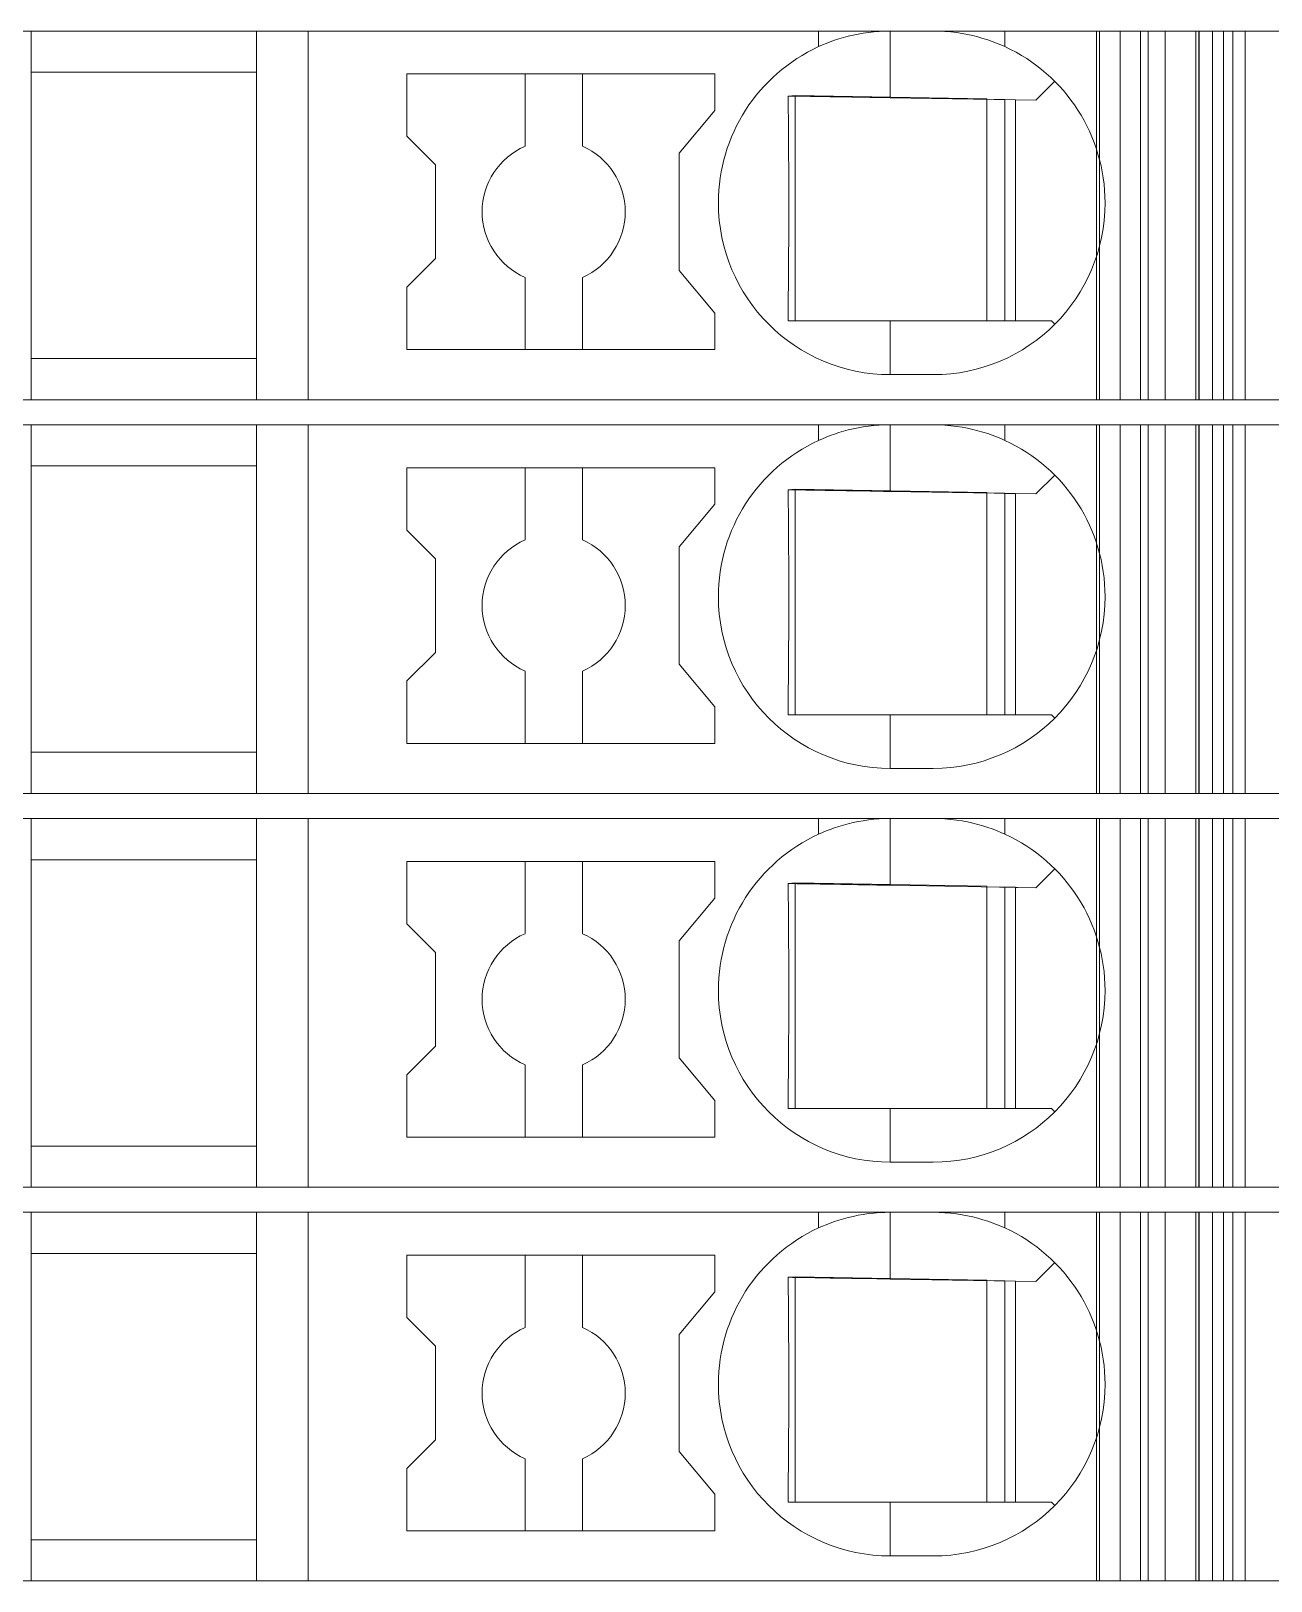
# Model space of a CAD drawing. Header units: millimetres. Extents: x 0 to 1680, y 0 to 1188.
# Drawn here: x 909.05 to 926.37, y 325.35 to 347 of the extents above; entities that cross this region are included whole.
import ezdxf
from ezdxf.enums import TextEntityAlignment as Align

# ---------------------------------------------------------------- set-up
doc = ezdxf.new("R2010")
doc.units = ezdxf.units.MM
for name, color, linetype, lineweight in [('EPLAN309', 5, 'Continuous', 5), ('EPLAN493', 5, 'Continuous', 5), ('MAIN-1', 7, 'Continuous', 5), ('MAIN-2', 7, 'Continuous', 5)]:
    doc.layers.add(name, color=color, linetype=linetype, lineweight=lineweight)
doc.styles.add('Tahoma', font='')
doc.styles.get('Tahoma').set_extended_font_data('Tahoma')

# ---------------------------------------------------------------- blocks, each defined once
blk = doc.blocks.new('EPLSYM_LibrarySPECIAL_Symbol12_Variant0_Placement8_25')
at = {"layer": 'EPLAN309', "lineweight": 13, "ltscale": 16}
blk.add_lwpolyline([(0, -5.15), (68.15, -5.15), (68.15, 0), (0, 0)], close=True, dxfattribs=at)
at = {"layer": 'EPLAN493', "color": 5, "style": 'Tahoma'}
blk.add_attdef('17_20450', text='', height=2.3478, dxfattribs=at).set_placement((0, -21.83478), align=Align.MIDDLE_RIGHT)
blk = doc.blocks.new('EPLSYM_LibrarySPECIAL_Symbol12_Variant0_Placement8_26')
at = {"layer": 'EPLAN309', "lineweight": 13, "ltscale": 16}
blk.add_lwpolyline([(0, -5.15), (68.15, -5.15), (68.15, 0), (0, 0)], close=True, dxfattribs=at)
at = {"layer": 'EPLAN493', "color": 5, "style": 'Tahoma'}
blk.add_attdef('17_20450', text='', height=2.3478, dxfattribs=at).set_placement((0, -21.83478), align=Align.MIDDLE_RIGHT)
blk = doc.blocks.new('EPLSYM_LibrarySPECIAL_Symbol12_Variant0_Placement8_27')
at = {"layer": 'EPLAN309', "lineweight": 13, "ltscale": 16}
blk.add_lwpolyline([(0, -5.15), (68.15, -5.15), (68.15, 0), (0, 0)], close=True, dxfattribs=at)
at = {"layer": 'EPLAN493', "color": 5, "style": 'Tahoma'}
blk.add_attdef('17_20450', text='', height=2.3478, dxfattribs=at).set_placement((0, -21.83478), align=Align.MIDDLE_RIGHT)
blk = doc.blocks.new('EPLSYM_LibrarySPECIAL_Symbol12_Variant0_Placement8_28')
at = {"layer": 'EPLAN309', "lineweight": 13, "ltscale": 16}
blk.add_lwpolyline([(0, -5.15), (68.15, -5.15), (68.15, 0), (0, 0)], close=True, dxfattribs=at)
at = {"layer": 'EPLAN493', "color": 5, "style": 'Tahoma'}
blk.add_attdef('17_20450', text='', height=2.3478, dxfattribs=at).set_placement((0, -21.83478), align=Align.MIDDLE_RIGHT)

msp = doc.modelspace()

# ---------------------------------------------------------------- linework, layer by layer
at = {"layer": 'MAIN-1'}
for p, q in [((909.05, 347), (912.2, 347)), ((909.05, 347), (909.05, 341.85)), ((912.919, 347), (912.2, 347)), ((912.2, 341.85), (912.2, 347)), ((920.05, 347), (912.919, 347)), ((912.919, 347), (912.919, 341.85)), ((920.05, 347), (921.05, 347)), ((920.05, 346.782), (920.05, 347)), ((920.213, 346.849), (920.156, 346.827)), ((920.272, 346.87), (920.213, 346.849)), ((920.333, 346.89), (920.272, 346.87)), ((920.397, 346.909), (920.333, 346.89)), ((920.463, 346.927), (920.397, 346.909)), ((920.531, 346.943), (920.463, 346.927)), ((920.601, 346.958), (920.531, 346.943)), ((920.673, 346.97), (920.601, 346.958)), ((920.746, 346.981), (920.673, 346.97)), ((920.821, 346.989), (920.746, 346.981)), ((920.897, 346.995), (920.821, 346.989)), ((920.973, 346.999), (920.897, 346.995)), ((921.05, 347), (920.973, 346.999)), ((921.05, 346.068), (921.05, 347)), ((921.05, 347), (921.65, 347)), ((921.65, 347), (921.732, 346.999)), ((922.65, 347), (921.65, 347)), ((921.732, 346.999), (921.814, 346.994)), ((921.814, 346.994), (921.896, 346.987)), ((921.896, 346.987), (921.975, 346.978)), ((921.975, 346.978), (922.053, 346.966)), ((922.053, 346.966), (922.13, 346.952)), ((922.13, 346.952), (922.204, 346.935)), ((922.204, 346.935), (922.275, 346.917)), ((922.275, 346.917), (922.345, 346.897)), ((922.345, 346.897), (922.411, 346.876)), ((922.411, 346.876), (922.475, 346.854)), ((922.475, 346.854), (922.536, 346.831)), ((922.65, 347), (925.704, 347)), ((922.65, 346.782), (922.65, 347)), ((925.832, 347), (925.704, 347)), ((925.704, 341.85), (925.704, 347)), ((925.832, 347), (926.367, 347)), ((925.832, 341.85), (925.832, 347)), ((920.102, 346.805), (920.05, 346.782)), ((920.156, 346.827), (920.102, 346.805)), ((922.536, 346.831), (922.594, 346.806)), ((922.594, 346.806), (922.65, 346.782)), ((909.05, 346.425), (912.2, 346.425)), ((914.3, 346.4), (914.3, 345.529)), ((914.3, 346.4), (918.6, 346.4)), ((915.95, 346.4), (915.95, 345.392)), ((916.75, 345.392), (916.75, 346.4)), ((918.6, 345.889), (918.6, 346.4)), ((923.083, 346.033), (923.347, 346.297)), ((919.624, 346.092), (919.625, 346.022)), ((919.685, 346.091), (919.624, 346.092)), ((919.625, 346.022), (919.625, 345.95)), ((919.746, 346.09), (919.685, 346.091)), ((919.721, 346.091), (919.721, 342.95)), ((919.809, 346.089), (919.746, 346.09)), ((919.873, 346.088), (919.809, 346.089)), ((919.937, 346.087), (919.873, 346.088)), ((920.003, 346.086), (919.937, 346.087)), ((920.071, 346.085), (920.003, 346.086)), ((920.14, 346.084), (920.071, 346.085)), ((920.21, 346.082), (920.14, 346.084)), ((920.283, 346.081), (920.21, 346.082)), ((920.358, 346.08), (920.283, 346.081)), ((920.435, 346.079), (920.358, 346.08)), ((920.514, 346.077), (920.435, 346.079)), ((920.597, 346.076), (920.514, 346.077)), ((920.682, 346.075), (920.597, 346.076)), ((920.771, 346.073), (920.682, 346.075)), ((920.862, 346.071), (920.771, 346.073)), ((920.955, 346.07), (920.862, 346.071)), ((921.05, 346.068), (920.955, 346.07)), ((921.05, 346.068), (923.083, 346.033)), ((922.4, 346.045), (922.4, 342.95)), ((922.65, 342.95), (922.65, 346.04)), ((922.8, 346.038), (922.8, 342.95)), ((918.1, 345.293), (918.6, 345.889)), ((919.625, 345.95), (919.626, 345.877)), ((919.626, 345.877), (919.627, 345.803)), ((919.627, 345.803), (919.628, 345.727)), ((919.628, 345.727), (919.628, 345.649)), ((919.628, 345.649), (919.629, 345.57)), ((919.629, 345.57), (919.63, 345.488)), ((914.7, 345.129), (914.3, 345.529)), ((919.63, 345.488), (919.63, 345.404)), ((919.63, 345.404), (919.631, 345.317)), ((914.7, 345.129), (914.7, 343.821)), ((918.1, 345.293), (918.1, 343.657)), ((919.631, 345.317), (919.631, 345.226)), ((919.631, 345.226), (919.632, 345.132)), ((919.632, 345.132), (919.633, 345.034)), ((919.633, 345.034), (919.633, 344.931)), ((919.633, 344.931), (919.633, 344.824)), ((919.633, 344.824), (919.633, 344.713)), ((919.633, 344.713), (919.634, 344.6)), ((919.634, 344.6), (919.633, 344.479)), ((919.633, 344.479), (919.633, 344.361)), ((919.633, 344.247), (919.632, 344.138)), ((919.633, 344.361), (919.633, 344.247)), ((919.632, 344.034), (919.631, 343.934)), ((919.632, 344.138), (919.632, 344.034)), ((914.7, 343.821), (914.3, 343.421)), ((919.631, 343.839), (919.63, 343.748)), ((919.631, 343.934), (919.631, 343.839)), ((918.1, 343.657), (918.6, 343.061)), ((919.629, 343.659), (919.628, 343.573)), ((919.63, 343.748), (919.629, 343.659)), ((914.3, 343.421), (914.3, 342.55)), ((915.95, 343.558), (915.95, 342.55)), ((916.75, 343.558), (916.75, 342.55)), ((919.627, 343.408), (919.626, 343.329)), ((919.628, 343.49), (919.627, 343.408)), ((919.628, 343.573), (919.628, 343.49)), ((919.625, 343.25), (919.624, 343.174)), ((919.624, 343.174), (919.624, 343.098)), ((919.626, 343.329), (919.625, 343.25)), ((918.6, 342.55), (918.6, 343.061)), ((919.623, 343.024), (919.622, 342.95)), ((919.622, 342.95), (919.683, 342.95)), ((919.624, 343.098), (919.623, 343.024)), ((919.683, 342.95), (919.746, 342.95)), ((919.746, 342.95), (919.809, 342.95)), ((919.809, 342.95), (919.873, 342.95)), ((919.873, 342.95), (919.939, 342.95)), ((919.939, 342.95), (920.005, 342.95)), ((920.005, 342.95), (920.074, 342.95)), ((920.074, 342.95), (920.144, 342.95)), ((920.144, 342.95), (920.215, 342.95)), ((920.215, 342.95), (920.289, 342.95)), ((920.289, 342.95), (920.364, 342.95)), ((920.364, 342.95), (920.442, 342.95)), ((920.442, 342.95), (920.522, 342.95)), ((920.522, 342.95), (920.605, 342.95)), ((920.605, 342.95), (920.69, 342.95)), ((920.69, 342.95), (920.778, 342.95)), ((920.778, 342.95), (920.867, 342.95)), ((920.867, 342.95), (920.958, 342.95)), ((920.958, 342.95), (921.05, 342.95)), ((921.05, 342.95), (923.3, 342.95)), ((921.05, 342.95), (921.05, 342.2)), ((923.347, 342.903), (923.3, 342.95)), ((918.6, 342.55), (914.3, 342.55)), ((909.05, 342.425), (912.2, 342.425)), ((921.65, 342.2), (921.05, 342.2)), ((909.05, 341.85), (912.2, 341.85)), ((912.919, 341.85), (912.2, 341.85)), ((912.919, 341.85), (925.704, 341.85)), ((924.544, 341.85), (924.544, 341.85)), ((924.65, 341.85), (924.65, 341.85)), ((925.832, 341.85), (925.704, 341.85)), ((925.832, 341.85), (926.367, 341.85)), ((909.05, 341.5), (912.2, 341.5)), ((909.05, 341.5), (909.05, 336.35)), ((912.919, 341.5), (912.2, 341.5)), ((912.2, 336.35), (912.2, 341.5)), ((920.05, 341.5), (912.919, 341.5)), ((912.919, 341.5), (912.919, 336.35)), ((920.05, 341.5), (921.05, 341.5)), ((920.05, 341.282), (920.05, 341.5)), ((920.463, 341.427), (920.397, 341.409)), ((920.531, 341.443), (920.463, 341.427)), ((920.601, 341.458), (920.531, 341.443)), ((920.673, 341.47), (920.601, 341.458)), ((920.746, 341.481), (920.673, 341.47)), ((920.821, 341.489), (920.746, 341.481)), ((920.897, 341.495), (920.821, 341.489)), ((920.973, 341.499), (920.897, 341.495)), ((921.05, 341.5), (920.973, 341.499)), ((921.05, 340.568), (921.05, 341.5)), ((921.05, 341.5), (921.65, 341.5)), ((921.65, 341.5), (921.732, 341.499)), ((922.65, 341.5), (921.65, 341.5)), ((921.732, 341.499), (921.814, 341.494)), ((921.814, 341.494), (921.896, 341.487)), ((921.896, 341.487), (921.975, 341.478)), ((921.975, 341.478), (922.053, 341.466)), ((922.053, 341.466), (922.13, 341.452)), ((922.13, 341.452), (922.204, 341.435)), ((922.204, 341.435), (922.275, 341.417)), ((922.65, 341.5), (925.704, 341.5)), ((922.65, 341.282), (922.65, 341.5)), ((925.832, 341.5), (925.704, 341.5)), ((925.704, 336.35), (925.704, 341.5)), ((925.832, 341.5), (926.367, 341.5)), ((925.832, 336.35), (925.832, 341.5)), ((920.102, 341.305), (920.05, 341.282)), ((920.156, 341.327), (920.102, 341.305)), ((920.213, 341.349), (920.156, 341.327)), ((920.272, 341.37), (920.213, 341.349)), ((920.333, 341.39), (920.272, 341.37)), ((920.397, 341.409), (920.333, 341.39)), ((922.275, 341.417), (922.345, 341.397)), ((922.345, 341.397), (922.411, 341.376)), ((922.411, 341.376), (922.475, 341.354)), ((922.475, 341.354), (922.536, 341.331)), ((922.536, 341.331), (922.594, 341.306)), ((922.594, 341.306), (922.65, 341.282)), ((909.05, 340.925), (912.2, 340.925)), ((914.3, 340.9), (914.3, 340.029)), ((914.3, 340.9), (918.6, 340.9)), ((915.95, 340.9), (915.95, 339.892)), ((916.75, 339.892), (916.75, 340.9)), ((918.6, 340.389), (918.6, 340.9)), ((923.083, 340.533), (923.347, 340.797)), ((919.624, 340.592), (919.625, 340.522)), ((919.685, 340.591), (919.624, 340.592)), ((919.746, 340.59), (919.685, 340.591)), ((919.721, 340.591), (919.721, 337.45)), ((919.809, 340.589), (919.746, 340.59)), ((919.873, 340.588), (919.809, 340.589)), ((919.937, 340.587), (919.873, 340.588)), ((920.003, 340.586), (919.937, 340.587)), ((920.071, 340.585), (920.003, 340.586)), ((920.14, 340.584), (920.071, 340.585)), ((920.21, 340.582), (920.14, 340.584)), ((920.283, 340.581), (920.21, 340.582)), ((920.358, 340.58), (920.283, 340.581)), ((920.435, 340.579), (920.358, 340.58)), ((920.514, 340.577), (920.435, 340.579)), ((920.597, 340.576), (920.514, 340.577)), ((920.682, 340.575), (920.597, 340.576)), ((920.771, 340.573), (920.682, 340.575)), ((920.862, 340.571), (920.771, 340.573)), ((920.955, 340.57), (920.862, 340.571)), ((921.05, 340.568), (920.955, 340.57)), ((921.05, 340.568), (923.083, 340.533)), ((918.1, 339.793), (918.6, 340.389)), ((919.625, 340.522), (919.625, 340.45)), ((919.625, 340.45), (919.626, 340.377)), ((919.626, 340.377), (919.627, 340.303)), ((922.4, 340.545), (922.4, 337.45)), ((922.65, 337.45), (922.65, 340.54)), ((922.8, 340.538), (922.8, 337.45)), ((919.627, 340.303), (919.628, 340.227)), ((919.628, 340.227), (919.628, 340.149)), ((919.628, 340.149), (919.629, 340.07)), ((914.7, 339.629), (914.3, 340.029)), ((919.629, 340.07), (919.63, 339.988)), ((919.63, 339.988), (919.63, 339.904)), ((918.1, 339.793), (918.1, 338.157)), ((919.63, 339.904), (919.631, 339.817)), ((919.631, 339.817), (919.631, 339.726)), ((919.631, 339.726), (919.632, 339.632)), ((914.7, 339.629), (914.7, 338.321)), ((919.632, 339.632), (919.633, 339.534)), ((919.633, 339.534), (919.633, 339.431)), ((919.633, 339.431), (919.633, 339.324)), ((919.633, 339.324), (919.633, 339.213)), ((919.633, 339.213), (919.634, 339.1)), ((919.634, 339.1), (919.633, 338.979)), ((919.633, 338.979), (919.633, 338.861)), ((919.633, 338.861), (919.633, 338.747)), ((919.633, 338.747), (919.632, 338.638)), ((919.632, 338.638), (919.632, 338.534)), ((919.632, 338.534), (919.631, 338.434)), ((919.631, 338.434), (919.631, 338.339)), ((914.7, 338.321), (914.3, 337.921)), ((919.63, 338.248), (919.629, 338.159)), ((919.631, 338.339), (919.63, 338.248)), ((915.95, 338.058), (915.95, 337.05)), ((916.75, 338.058), (916.75, 337.05)), ((918.1, 338.157), (918.6, 337.561)), ((919.628, 337.99), (919.627, 337.908)), ((919.629, 338.159), (919.628, 338.073)), ((919.628, 338.073), (919.628, 337.99)), ((914.3, 337.921), (914.3, 337.05)), ((919.625, 337.75), (919.624, 337.674)), ((919.626, 337.829), (919.625, 337.75)), ((919.627, 337.908), (919.626, 337.829)), ((918.6, 337.05), (918.6, 337.561)), ((919.623, 337.524), (919.622, 337.45)), ((919.624, 337.598), (919.623, 337.524)), ((919.624, 337.674), (919.624, 337.598)), ((919.622, 337.45), (919.683, 337.45)), ((919.683, 337.45), (919.746, 337.45)), ((919.746, 337.45), (919.809, 337.45)), ((919.809, 337.45), (919.873, 337.45)), ((919.873, 337.45), (919.939, 337.45)), ((919.939, 337.45), (920.005, 337.45)), ((920.005, 337.45), (920.074, 337.45)), ((920.074, 337.45), (920.144, 337.45)), ((920.144, 337.45), (920.215, 337.45)), ((920.215, 337.45), (920.289, 337.45)), ((920.289, 337.45), (920.364, 337.45)), ((920.364, 337.45), (920.442, 337.45)), ((920.442, 337.45), (920.522, 337.45)), ((920.522, 337.45), (920.605, 337.45)), ((920.605, 337.45), (920.69, 337.45)), ((920.69, 337.45), (920.778, 337.45)), ((920.778, 337.45), (920.867, 337.45)), ((920.867, 337.45), (920.958, 337.45)), ((920.958, 337.45), (921.05, 337.45)), ((921.05, 337.45), (923.3, 337.45)), ((921.05, 337.45), (921.05, 336.7)), ((923.347, 337.403), (923.3, 337.45)), ((909.05, 336.925), (912.2, 336.925)), ((918.6, 337.05), (914.3, 337.05)), ((921.65, 336.7), (921.05, 336.7)), ((909.05, 336.35), (912.2, 336.35)), ((912.919, 336.35), (912.2, 336.35)), ((912.919, 336.35), (925.704, 336.35)), ((924.544, 336.35), (924.544, 336.35)), ((924.65, 336.35), (924.65, 336.35)), ((925.832, 336.35), (925.704, 336.35)), ((925.832, 336.35), (926.367, 336.35)), ((909.05, 336), (912.2, 336)), ((909.05, 336), (909.05, 330.85)), ((912.919, 336), (912.2, 336)), ((912.2, 330.85), (912.2, 336)), ((920.05, 336), (912.919, 336)), ((912.919, 336), (912.919, 330.85)), ((920.05, 336), (921.05, 336)), ((920.05, 335.782), (920.05, 336)), ((920.102, 335.805), (920.05, 335.782)), ((920.156, 335.827), (920.102, 335.805)), ((920.213, 335.849), (920.156, 335.827)), ((920.272, 335.87), (920.213, 335.849)), ((920.333, 335.89), (920.272, 335.87)), ((920.397, 335.909), (920.333, 335.89)), ((920.463, 335.927), (920.397, 335.909)), ((920.531, 335.943), (920.463, 335.927)), ((920.601, 335.958), (920.531, 335.943)), ((920.673, 335.97), (920.601, 335.958)), ((920.746, 335.981), (920.673, 335.97)), ((920.821, 335.989), (920.746, 335.981)), ((920.897, 335.995), (920.821, 335.989)), ((920.973, 335.999), (920.897, 335.995)), ((921.05, 336), (920.973, 335.999)), ((921.05, 335.068), (921.05, 336)), ((921.05, 336), (921.65, 336)), ((921.65, 336), (921.732, 335.999)), ((922.65, 336), (921.65, 336)), ((921.732, 335.999), (921.814, 335.994)), ((921.814, 335.994), (921.896, 335.987)), ((921.896, 335.987), (921.975, 335.978)), ((921.975, 335.978), (922.053, 335.966)), ((922.053, 335.966), (922.13, 335.952)), ((922.13, 335.952), (922.204, 335.935)), ((922.204, 335.935), (922.275, 335.917)), ((922.275, 335.917), (922.345, 335.897)), ((922.345, 335.897), (922.411, 335.876)), ((922.411, 335.876), (922.475, 335.854)), ((922.475, 335.854), (922.536, 335.831)), ((922.536, 335.831), (922.594, 335.806)), ((922.594, 335.806), (922.65, 335.782)), ((922.65, 336), (925.704, 336)), ((922.65, 335.782), (922.65, 336)), ((925.832, 336), (925.704, 336)), ((925.704, 330.85), (925.704, 336)), ((925.832, 336), (926.367, 336)), ((925.832, 330.85), (925.832, 336)), ((909.05, 335.425), (912.2, 335.425)), ((914.3, 335.4), (914.3, 334.529)), ((914.3, 335.4), (918.6, 335.4)), ((915.95, 335.4), (915.95, 334.392)), ((916.75, 334.392), (916.75, 335.4)), ((918.6, 334.889), (918.6, 335.4)), ((923.083, 335.033), (923.347, 335.297)), ((919.624, 335.092), (919.625, 335.022)), ((919.685, 335.091), (919.624, 335.092)), ((919.625, 335.022), (919.625, 334.95)), ((919.625, 334.95), (919.626, 334.877)), ((919.746, 335.09), (919.685, 335.091)), ((919.721, 335.091), (919.721, 331.95)), ((919.809, 335.089), (919.746, 335.09)), ((919.873, 335.088), (919.809, 335.089)), ((919.937, 335.087), (919.873, 335.088)), ((920.003, 335.086), (919.937, 335.087)), ((920.071, 335.085), (920.003, 335.086)), ((920.14, 335.084), (920.071, 335.085)), ((920.21, 335.082), (920.14, 335.084)), ((920.283, 335.081), (920.21, 335.082)), ((920.358, 335.08), (920.283, 335.081)), ((920.435, 335.079), (920.358, 335.08)), ((920.514, 335.077), (920.435, 335.079)), ((920.597, 335.076), (920.514, 335.077)), ((920.682, 335.075), (920.597, 335.076)), ((920.771, 335.073), (920.682, 335.075)), ((920.862, 335.071), (920.771, 335.073)), ((920.955, 335.07), (920.862, 335.071)), ((921.05, 335.068), (920.955, 335.07)), ((921.05, 335.068), (923.083, 335.033)), ((922.4, 335.045), (922.4, 331.95)), ((922.65, 331.95), (922.65, 335.04)), ((922.8, 335.038), (922.8, 331.95)), ((918.1, 334.293), (918.6, 334.889)), ((919.626, 334.877), (919.627, 334.803)), ((919.627, 334.803), (919.628, 334.727)), ((919.628, 334.727), (919.628, 334.649)), ((914.7, 334.129), (914.3, 334.529)), ((919.628, 334.649), (919.629, 334.57)), ((919.629, 334.57), (919.63, 334.488)), ((918.1, 334.293), (918.1, 332.657)), ((919.63, 334.488), (919.63, 334.404)), ((919.63, 334.404), (919.631, 334.317)), ((919.631, 334.317), (919.631, 334.226)), ((914.7, 334.129), (914.7, 332.821)), ((919.631, 334.226), (919.632, 334.132)), ((919.632, 334.132), (919.633, 334.034)), ((919.633, 334.034), (919.633, 333.931)), ((919.633, 333.931), (919.633, 333.824)), ((919.633, 333.824), (919.633, 333.713)), ((919.633, 333.713), (919.634, 333.6)), ((919.634, 333.6), (919.633, 333.479)), ((919.633, 333.479), (919.633, 333.361)), ((919.633, 333.247), (919.632, 333.138)), ((919.633, 333.361), (919.633, 333.247)), ((919.632, 333.034), (919.631, 332.934)), ((919.632, 333.138), (919.632, 333.034)), ((914.7, 332.821), (914.3, 332.421)), ((919.631, 332.839), (919.63, 332.748)), ((919.631, 332.934), (919.631, 332.839)), ((915.95, 332.558), (915.95, 331.55)), ((916.75, 332.558), (916.75, 331.55)), ((918.1, 332.657), (918.6, 332.061)), ((919.629, 332.659), (919.628, 332.573)), ((919.628, 332.573), (919.628, 332.49)), ((919.63, 332.748), (919.629, 332.659)), ((914.3, 332.421), (914.3, 331.55)), ((919.626, 332.329), (919.625, 332.25)), ((919.627, 332.408), (919.626, 332.329)), ((919.628, 332.49), (919.627, 332.408)), ((919.625, 332.25), (919.624, 332.174)), ((919.624, 332.174), (919.624, 332.098)), ((918.6, 331.55), (918.6, 332.061)), ((919.623, 332.024), (919.622, 331.95)), ((919.622, 331.95), (919.683, 331.95)), ((919.624, 332.098), (919.623, 332.024)), ((919.683, 331.95), (919.746, 331.95)), ((919.746, 331.95), (919.809, 331.95)), ((919.809, 331.95), (919.873, 331.95)), ((919.873, 331.95), (919.939, 331.95)), ((919.939, 331.95), (920.005, 331.95)), ((920.005, 331.95), (920.074, 331.95)), ((920.074, 331.95), (920.144, 331.95)), ((920.144, 331.95), (920.215, 331.95)), ((920.215, 331.95), (920.289, 331.95)), ((920.289, 331.95), (920.364, 331.95)), ((920.364, 331.95), (920.442, 331.95)), ((920.442, 331.95), (920.522, 331.95)), ((920.522, 331.95), (920.605, 331.95)), ((920.605, 331.95), (920.69, 331.95)), ((920.69, 331.95), (920.778, 331.95)), ((920.778, 331.95), (920.867, 331.95)), ((920.867, 331.95), (920.958, 331.95)), ((920.958, 331.95), (921.05, 331.95)), ((921.05, 331.95), (923.3, 331.95)), ((921.05, 331.95), (921.05, 331.2)), ((923.347, 331.903), (923.3, 331.95)), ((918.6, 331.55), (914.3, 331.55)), ((909.05, 331.425), (912.2, 331.425)), ((921.65, 331.2), (921.05, 331.2)), ((909.05, 330.85), (912.2, 330.85)), ((912.919, 330.85), (912.2, 330.85)), ((912.919, 330.85), (925.704, 330.85)), ((924.544, 330.85), (924.544, 330.85)), ((924.65, 330.85), (924.65, 330.85)), ((925.832, 330.85), (925.704, 330.85)), ((925.832, 330.85), (926.367, 330.85)), ((909.05, 330.5), (912.2, 330.5)), ((909.05, 330.5), (909.05, 325.35)), ((912.919, 330.5), (912.2, 330.5)), ((912.2, 325.35), (912.2, 330.5)), ((920.05, 330.5), (912.919, 330.5)), ((912.919, 330.5), (912.919, 325.35)), ((920.05, 330.5), (921.05, 330.5)), ((920.05, 330.282), (920.05, 330.5)), ((920.333, 330.39), (920.272, 330.37)), ((920.397, 330.409), (920.333, 330.39)), ((920.463, 330.427), (920.397, 330.409)), ((920.531, 330.443), (920.463, 330.427)), ((920.601, 330.458), (920.531, 330.443)), ((920.673, 330.47), (920.601, 330.458)), ((920.746, 330.481), (920.673, 330.47)), ((920.821, 330.489), (920.746, 330.481)), ((920.897, 330.495), (920.821, 330.489)), ((920.973, 330.499), (920.897, 330.495)), ((921.05, 330.5), (920.973, 330.499)), ((921.05, 329.568), (921.05, 330.5)), ((921.05, 330.5), (921.65, 330.5)), ((921.65, 330.5), (921.732, 330.499)), ((922.65, 330.5), (921.65, 330.5)), ((921.732, 330.499), (921.814, 330.494)), ((921.814, 330.494), (921.896, 330.487)), ((921.896, 330.487), (921.975, 330.478)), ((921.975, 330.478), (922.053, 330.466)), ((922.053, 330.466), (922.13, 330.452)), ((922.13, 330.452), (922.204, 330.435)), ((922.204, 330.435), (922.275, 330.417)), ((922.275, 330.417), (922.345, 330.397)), ((922.345, 330.397), (922.411, 330.376)), ((922.65, 330.5), (925.704, 330.5)), ((922.65, 330.282), (922.65, 330.5)), ((925.832, 330.5), (925.704, 330.5)), ((925.704, 325.35), (925.704, 330.5)), ((925.832, 330.5), (926.367, 330.5)), ((925.832, 325.35), (925.832, 330.5)), ((920.102, 330.305), (920.05, 330.282)), ((920.156, 330.327), (920.102, 330.305)), ((920.213, 330.349), (920.156, 330.327)), ((920.272, 330.37), (920.213, 330.349)), ((922.411, 330.376), (922.475, 330.354)), ((922.475, 330.354), (922.536, 330.331)), ((922.536, 330.331), (922.594, 330.306)), ((922.594, 330.306), (922.65, 330.282)), ((909.05, 329.925), (912.2, 329.925)), ((914.3, 329.9), (914.3, 329.029)), ((914.3, 329.9), (918.6, 329.9)), ((915.95, 329.9), (915.95, 328.892)), ((916.75, 328.892), (916.75, 329.9)), ((918.6, 329.389), (918.6, 329.9)), ((923.083, 329.533), (923.347, 329.797)), ((919.624, 329.592), (919.625, 329.522)), ((919.685, 329.591), (919.624, 329.592)), ((919.625, 329.522), (919.625, 329.45)), ((919.746, 329.59), (919.685, 329.591)), ((919.721, 329.591), (919.721, 326.45)), ((919.809, 329.589), (919.746, 329.59)), ((919.873, 329.588), (919.809, 329.589)), ((919.937, 329.587), (919.873, 329.588)), ((920.003, 329.586), (919.937, 329.587)), ((920.071, 329.585), (920.003, 329.586)), ((920.14, 329.584), (920.071, 329.585)), ((920.21, 329.582), (920.14, 329.584)), ((920.283, 329.581), (920.21, 329.582)), ((920.358, 329.58), (920.283, 329.581)), ((920.435, 329.579), (920.358, 329.58)), ((920.514, 329.577), (920.435, 329.579)), ((920.597, 329.576), (920.514, 329.577)), ((920.682, 329.575), (920.597, 329.576)), ((920.771, 329.573), (920.682, 329.575)), ((920.862, 329.571), (920.771, 329.573)), ((920.955, 329.57), (920.862, 329.571)), ((921.05, 329.568), (920.955, 329.57)), ((921.05, 329.568), (923.083, 329.533)), ((922.4, 329.545), (922.4, 326.45)), ((922.65, 326.45), (922.65, 329.54)), ((922.8, 329.538), (922.8, 326.45)), ((918.1, 328.793), (918.6, 329.389)), ((919.625, 329.45), (919.626, 329.377)), ((919.626, 329.377), (919.627, 329.303)), ((919.627, 329.303), (919.628, 329.227)), ((919.628, 329.227), (919.628, 329.149)), ((919.628, 329.149), (919.629, 329.07)), ((914.7, 328.629), (914.3, 329.029)), ((919.629, 329.07), (919.63, 328.988)), ((919.63, 328.988), (919.63, 328.904)), ((919.63, 328.904), (919.631, 328.817)), ((918.1, 328.793), (918.1, 327.157)), ((919.631, 328.817), (919.631, 328.726)), ((919.631, 328.726), (919.632, 328.632)), ((914.7, 328.629), (914.7, 327.321)), ((919.632, 328.632), (919.633, 328.534)), ((919.633, 328.534), (919.633, 328.431)), ((919.633, 328.431), (919.633, 328.324)), ((919.633, 328.324), (919.633, 328.213)), ((919.633, 328.213), (919.634, 328.1)), ((919.634, 328.1), (919.633, 327.979)), ((919.633, 327.979), (919.633, 327.861)), ((919.633, 327.861), (919.633, 327.747)), ((919.633, 327.747), (919.632, 327.638)), ((919.632, 327.638), (919.632, 327.534)), ((919.632, 327.534), (919.631, 327.434)), ((919.631, 327.434), (919.631, 327.339)), ((914.7, 327.321), (914.3, 326.921)), ((918.1, 327.157), (918.6, 326.561)), ((919.629, 327.159), (919.628, 327.073)), ((919.63, 327.248), (919.629, 327.159)), ((919.631, 327.339), (919.63, 327.248)), ((914.3, 326.921), (914.3, 326.05)), ((915.95, 327.058), (915.95, 326.05)), ((916.75, 327.058), (916.75, 326.05)), ((919.628, 326.99), (919.627, 326.908)), ((919.628, 327.073), (919.628, 326.99)), ((919.625, 326.75), (919.624, 326.674)), ((919.626, 326.829), (919.625, 326.75)), ((919.627, 326.908), (919.626, 326.829)), ((918.6, 326.05), (918.6, 326.561)), ((919.623, 326.524), (919.622, 326.45)), ((919.624, 326.598), (919.623, 326.524)), ((919.624, 326.674), (919.624, 326.598)), ((919.622, 326.45), (919.683, 326.45)), ((919.683, 326.45), (919.746, 326.45)), ((919.746, 326.45), (919.809, 326.45)), ((919.809, 326.45), (919.873, 326.45)), ((919.873, 326.45), (919.939, 326.45)), ((919.939, 326.45), (920.005, 326.45)), ((920.005, 326.45), (920.074, 326.45)), ((920.074, 326.45), (920.144, 326.45)), ((920.144, 326.45), (920.215, 326.45)), ((920.215, 326.45), (920.289, 326.45)), ((920.289, 326.45), (920.364, 326.45)), ((920.364, 326.45), (920.442, 326.45)), ((920.442, 326.45), (920.522, 326.45)), ((920.522, 326.45), (920.605, 326.45)), ((920.605, 326.45), (920.69, 326.45)), ((920.69, 326.45), (920.778, 326.45)), ((920.778, 326.45), (920.867, 326.45)), ((920.867, 326.45), (920.958, 326.45)), ((920.958, 326.45), (921.05, 326.45)), ((921.05, 326.45), (923.3, 326.45)), ((921.05, 326.45), (921.05, 325.7)), ((923.347, 326.403), (923.3, 326.45)), ((918.6, 326.05), (914.3, 326.05)), ((909.05, 325.925), (912.2, 325.925)), ((921.65, 325.7), (921.05, 325.7)), ((909.05, 325.35), (912.2, 325.35)), ((912.919, 325.35), (912.2, 325.35)), ((912.919, 325.35), (925.704, 325.35)), ((924.544, 325.35), (924.544, 325.35)), ((924.65, 325.35), (924.65, 325.35)), ((925.832, 325.35), (925.704, 325.35)), ((925.832, 325.35), (926.367, 325.35))]:
    msp.add_line(p, q, dxfattribs=at)
for centre, radius, start, end in [((921.05, 344.6), 2.4, 114.6244, 180), ((921.65, 344.6), 2.4, 0, 65.3756), ((916.35, 344.475), 1, 113.5782, 180), ((916.35, 344.475), 1, 0, 66.4218), ((916.35, 344.475), 1, 180, 246.4218), ((916.35, 344.475), 1, 293.5782, 0), ((921.05, 344.6), 2.4, 180, 270), ((921.65, 344.6), 2.4, 270, 0), ((921.05, 339.1), 2.4, 114.6244, 180), ((921.65, 339.1), 2.4, 0, 65.3756), ((916.35, 338.975), 1, 113.5782, 180), ((916.35, 338.975), 1, 0, 66.4218), ((921.05, 339.1), 2.4, 180, 270), ((921.65, 339.1), 2.4, 270, 0), ((916.35, 338.975), 1, 180, 246.4218), ((916.35, 338.975), 1, 293.5782, 0), ((921.05, 333.6), 2.4, 114.6244, 180), ((921.65, 333.6), 2.4, 0, 65.3756), ((916.35, 333.475), 1, 113.5782, 180), ((916.35, 333.475), 1, 0, 66.4218), ((916.35, 333.475), 1, 180, 246.4218), ((916.35, 333.475), 1, 293.5782, 0), ((921.05, 333.6), 2.4, 180, 270), ((921.65, 333.6), 2.4, 270, 0), ((921.05, 328.1), 2.4, 114.6244, 180), ((921.65, 328.1), 2.4, 0, 65.3756), ((916.35, 327.975), 1, 113.5782, 180), ((916.35, 327.975), 1, 0, 66.4218), ((921.05, 328.1), 2.4, 180, 270), ((921.65, 328.1), 2.4, 270, 0), ((916.35, 327.975), 1, 180, 246.4218), ((916.35, 327.975), 1, 293.5782, 0)]:
    msp.add_arc(centre, radius, start, end, dxfattribs=at)
at = {"layer": 'MAIN-2'}
for p, q in [((923.931, 341.85), (923.931, 347)), ((923.971, 347), (923.971, 341.85)), ((924.262, 347), (924.262, 341.85)), ((924.544, 341.85), (924.544, 347)), ((924.65, 341.85), (924.65, 347)), ((924.891, 347), (924.891, 341.85)), ((925.316, 347), (925.316, 341.85)), ((925.361, 347), (925.361, 341.85)), ((925.363, 341.85), (925.363, 347)), ((925.55, 347), (925.55, 341.85)), ((926.008, 341.85), (926.008, 347)), ((919.721, 346.1), (919.624, 346.092)), ((919.721, 346.1), (919.721, 346.091)), ((922.4, 346.053), (919.721, 346.1)), ((922.4, 346.048), (922.4, 346.053)), ((922.65, 346.043), (922.4, 346.048)), ((922.4, 346.048), (922.4, 346.045)), ((922.65, 346.043), (922.65, 346.042)), ((922.8, 346.039), (922.65, 346.042)), ((922.65, 346.04), (922.65, 346.042)), ((922.8, 346.038), (922.8, 346.039)), ((922.8, 346.038), (923.083, 346.033)), ((922.8, 346.038), (922.8, 346.038)), ((922.4, 342.95), (922.4, 342.95)), ((922.65, 342.95), (922.65, 342.95)), ((923.347, 342.903), (923.347, 342.903)), ((923.931, 336.35), (923.931, 341.5)), ((923.971, 341.5), (923.971, 336.35)), ((924.262, 341.5), (924.262, 336.35)), ((924.544, 336.35), (924.544, 341.5)), ((924.65, 336.35), (924.65, 341.5)), ((924.891, 341.5), (924.891, 336.35)), ((925.316, 341.5), (925.316, 336.35)), ((925.361, 341.5), (925.361, 336.35)), ((925.363, 336.35), (925.363, 341.5)), ((925.55, 341.5), (925.55, 336.35)), ((926.008, 336.35), (926.008, 341.5)), ((919.721, 340.6), (919.624, 340.592)), ((919.721, 340.6), (919.721, 340.591)), ((922.4, 340.553), (919.721, 340.6)), ((922.4, 340.548), (922.4, 340.553)), ((922.65, 340.543), (922.4, 340.548)), ((922.4, 340.548), (922.4, 340.545)), ((922.65, 340.543), (922.65, 340.542)), ((922.8, 340.539), (922.65, 340.542)), ((922.65, 340.54), (922.65, 340.542)), ((922.8, 340.538), (922.8, 340.539)), ((922.8, 340.538), (923.083, 340.533)), ((922.8, 340.538), (922.8, 340.538)), ((922.4, 337.45), (922.4, 337.45)), ((922.65, 337.45), (922.65, 337.45)), ((923.347, 337.403), (923.347, 337.403)), ((923.931, 330.85), (923.931, 336)), ((923.971, 336), (923.971, 330.85)), ((924.262, 336), (924.262, 330.85)), ((924.544, 330.85), (924.544, 336)), ((924.65, 330.85), (924.65, 336)), ((924.891, 336), (924.891, 330.85)), ((925.316, 336), (925.316, 330.85)), ((925.361, 336), (925.361, 330.85)), ((925.363, 330.85), (925.363, 336)), ((925.55, 336), (925.55, 330.85)), ((926.008, 330.85), (926.008, 336)), ((919.721, 335.1), (919.624, 335.092)), ((919.721, 335.1), (919.721, 335.091)), ((922.4, 335.053), (919.721, 335.1)), ((922.4, 335.048), (922.4, 335.053)), ((922.65, 335.043), (922.4, 335.048)), ((922.4, 335.048), (922.4, 335.045)), ((922.65, 335.043), (922.65, 335.042)), ((922.8, 335.039), (922.65, 335.042)), ((922.65, 335.04), (922.65, 335.042)), ((922.8, 335.038), (922.8, 335.039)), ((922.8, 335.038), (923.083, 335.033)), ((922.8, 335.038), (922.8, 335.038)), ((922.4, 331.95), (922.4, 331.95)), ((922.65, 331.95), (922.65, 331.95)), ((923.347, 331.903), (923.347, 331.903)), ((923.931, 325.35), (923.931, 330.5)), ((923.971, 330.5), (923.971, 325.35)), ((924.262, 330.5), (924.262, 325.35)), ((924.544, 325.35), (924.544, 330.5)), ((924.65, 325.35), (924.65, 330.5)), ((924.891, 330.5), (924.891, 325.35)), ((925.316, 330.5), (925.316, 325.35)), ((925.361, 330.5), (925.361, 325.35)), ((925.363, 325.35), (925.363, 330.5)), ((925.55, 330.5), (925.55, 325.35)), ((926.008, 325.35), (926.008, 330.5)), ((919.721, 329.6), (919.624, 329.592)), ((919.721, 329.6), (919.721, 329.591)), ((922.4, 329.553), (919.721, 329.6)), ((922.4, 329.548), (922.4, 329.553)), ((922.65, 329.543), (922.4, 329.548)), ((922.4, 329.548), (922.4, 329.545)), ((922.65, 329.543), (922.65, 329.542)), ((922.8, 329.539), (922.65, 329.542)), ((922.65, 329.54), (922.65, 329.542)), ((922.8, 329.538), (922.8, 329.539)), ((922.8, 329.538), (923.083, 329.533)), ((922.8, 329.538), (922.8, 329.538)), ((922.4, 326.45), (922.4, 326.45)), ((922.65, 326.45), (922.65, 326.45)), ((923.347, 326.403), (923.347, 326.403))]:
    msp.add_line(p, q, dxfattribs=at)

# ---------------------------------------------------------------- block references
for name, p in [('EPLSYM_LibrarySPECIAL_Symbol12_Variant0_Placement8_25', (873, 347)), ('EPLSYM_LibrarySPECIAL_Symbol12_Variant0_Placement8_26', (873, 341.5)), ('EPLSYM_LibrarySPECIAL_Symbol12_Variant0_Placement8_27', (873, 336)), ('EPLSYM_LibrarySPECIAL_Symbol12_Variant0_Placement8_28', (873, 330.5))]:
    msp.add_blockref(name, p)

doc.saveas('drawing.dxf')
